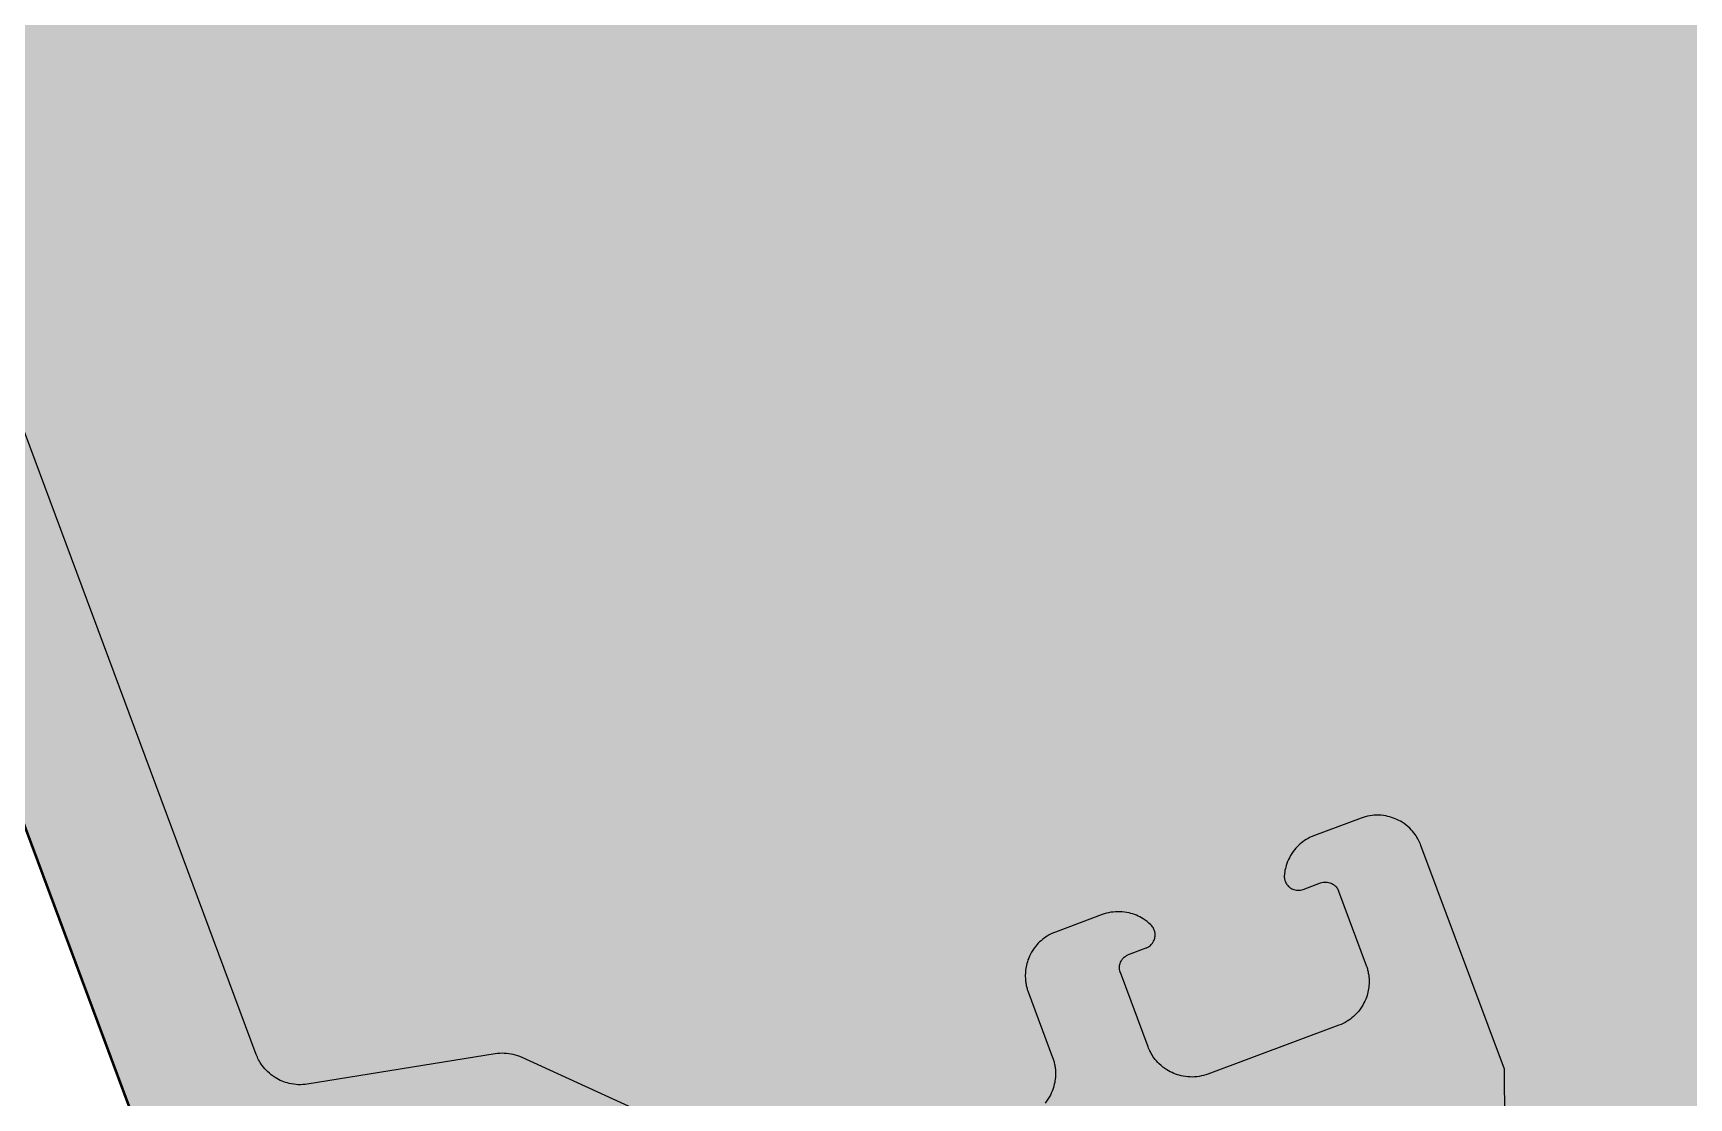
# Model space of a CAD drawing. Extents: x 12199666 to 24617114, y 1197707 to 2548648.
# Drawn here: x 12326745.48 to 12326781.04, y 1254201.26 to 1254224.11 of the extents above; entities that cross this region are included whole.
import ezdxf

# ---------------------------------------------------------------- set-up
doc = ezdxf.new("R2010")
doc.units = 0
doc.header["$LTSCALE"] = 10
doc.header["$MEASUREMENT"] = 0
doc.layers.add('TX-PLAN-T1-F11$0$_EDO-ALUMINIUM-SECTION', color=90, linetype='Continuous', lineweight=30)
for name, color, linetype in [('TX-PLAN-T1-F11$0$F-Alum', 4, 'Continuous'), ('TX-PLAN-T1-F11$0$F_MISC', 8, 'Continuous'), ('TX-PLAN-T1-F11$0$INSUL', 173, 'Continuous')]:
    doc.layers.add(name, color=color, linetype=linetype)

# ---------------------------------------------------------------- blocks, each defined once
blk = doc.blocks.new('*U195')
at = {"layer": 'TX-PLAN-T1-F11$0$INSUL', "lineweight": 0}
h = blk.add_hatch(dxfattribs=at)
h.set_pattern_fill('岩棉', color=256, scale=60, style=0, pattern_type=2)
h.set_pattern_definition([(171.7889, (31.98, 119.4286), (-403.9210345, 60.0000015), [2.0005, -418.1072]), (146.90866, (33.7337, 118.2857), (-95.0402426, 60.000001), [2.0932, -437.4871]), (132.32733, (35.0349, 116.8571), (-106.920274, 119.9999995), [1.9323, -403.8515]), (114.797, (35.827, 115.143), (-23.76006, 60), [1.8884, -196.3933]), (91.62022, (35.8834, 113.1429), (-11.88003, 360), [2.0008, -418.1672]), (82.824825, (30.05657, 66.85714), (83.160209665, 659.99999822), [46.65104, -9750.0678]), (97.175175, (41.82346, 66.85714), (-83.16021149, 659.999997991), [46.65104, -9750.0678]), (88.37978, (35.9966, 113.1429), (11.880026, 360), [2.0008, -418.1672]), (65.203, (36.053, 115.143), (23.76006, 60), [1.8884, -196.3933]), (47.67267, (36.8452, 116.8571), (106.920274, 120), [1.9323, -403.8515]), (33.09134, (38.1463, 118.2857), (95.040242, 60.000002), [2.0932, -437.4871]), (8.2111, (39.9, 119.4286), (403.921035, 60), [2.0005, -418.1072]), (87.1662, (30, 65.7143), (11.880025, 180), [1.1443, -239.1496]), (103.9014, (30.283, 64.5714), (-47.520122, 180), [1.1773, -246.0642]), (111.6036, (30.735, 63.429), (-11.88003, 60), [1.2292, -63.304]), (122.76135, (31.4709, 62.2857), (-35.640092, 60), [1.359, -284.0386]), (138.29055, (32.4326, 61.4286), (-71.280182, 60.000001), [1.2883, -269.2446]), (152.0035, (33.5074, 60.8571), (-106.920275, 60), [1.2173, -254.4187]), (166.4772, (34.6954, 60.5714), (-237.600608, 60.000002), [1.2219, -255.3723]), (167.07075, (35.94, 60.2857), (-249.48064, 60), [1.277, -266.8823]), (12.92924, (35.94, 60.2857), (249.48064, 60), [1.277, -266.8823]), (13.5228, (37.1846, 60.5714), (237.600609, 60), [1.2219, -255.3723]), (27.9965, (38.3726, 60.8571), (118.800303, 60.000002), [1.2173, -254.4187]), (41.70945, (39.4475, 61.4286), (71.280181, 60.000002), [1.2883, -269.2446]), (57.23865, (40.4092, 62.2857), (118.800303, 180.000001), [1.359, -284.0386]), (68.3964, (41.145, 63.429), (11.88003, 60), [1.2292, -63.304]), (76.0986, (41.5972, 64.5714), (11.88003, 60), [1.1773, -246.0642]), (92.8338, (41.88, 65.7143), (-11.88003, 180), [1.1443, -239.1496])])
h.paths.add_polyline_path([(0, 0), (429.971, 0), (429.971, 60), (0, 60)])
at = {"layer": 'TX-PLAN-T1-F11$0$INSUL'}
blk.add_lwpolyline([(0, 0), (429.971, 0), (429.971, 60), (0, 60)], close=True, dxfattribs=at)
blk = doc.blocks.new('TX-PLAN-T1-F11$0$A$C6BF074A9')
at = {"layer": 'TX-PLAN-T1-F11$0$F-Alum'}
blk.add_lwpolyline([(-192.729, 295.272), (-215.324, 282.219)], dxfattribs=at)
at = {"layer": 'TX-PLAN-T1-F11$0$F-Alum', "flags": 128}
for points in [[(-209.764, 254.02), (-207.554, 254.41), (-203.116, 256.974, 0.031052), (-203.013, 257.043, 0.036571), (-202.903, 257.139, 0.043988), (-202.791, 257.275, 0.052185), (-202.692, 257.458, 0.082496), (-202.618, 257.777, 0.098699), (-202.67, 258.165, 0.048352), (-202.75, 258.341), (-203.284, 259.265, 0.050107), (-203.401, 259.427, 0.082496), (-203.656, 259.634, 0.052185), (-203.846, 259.717, 0.043988), (-204.018, 259.756, 0.036571), (-204.163, 259.765, 0.016945), (-204.231, 259.761, 0.017796), (-204.252, 259.759, 0.021821), (-204.278, 259.754, 0.022806), (-204.304, 259.746, 0.022804), (-204.33, 259.736, 0.021821), (-204.353, 259.724, 0.034751), (-204.388, 259.702, 0.036571), (-204.421, 259.673, 0.043988), (-204.454, 259.632, 0.052185), (-204.484, 259.577, 0.082499), (-204.506, 259.481, 0.098699), (-204.491, 259.365, 0.048351), (-204.467, 259.312), (-204.266, 258.966, -0.048352), (-204.243, 258.913, -0.098699), (-204.227, 258.797, -0.082496), (-204.249, 258.701, -0.052185), (-204.279, 258.646, -0.043988), (-204.312, 258.606, -0.036571), (-204.345, 258.577, -0.031052), (-204.376, 258.556), (-205.848, 257.706, -0.003698), (-205.861, 257.698, -0.021818), (-205.939, 257.659, -0.022806), (-206.024, 257.626, -0.022804), (-206.111, 257.6, -0.021821), (-206.197, 257.583, -0.034751), (-206.335, 257.572, -0.036571), (-206.481, 257.58, -0.043988), (-206.652, 257.619, -0.052187), (-206.843, 257.702, -0.082496), (-207.098, 257.909, -0.050105), (-207.214, 258.071), (-208.715, 260.669, -0.048352), (-208.795, 260.845, -0.098699), (-208.847, 261.232, -0.082497), (-208.773, 261.551, -0.052186), (-208.674, 261.734, -0.043988), (-208.563, 261.87, -0.036572), (-208.453, 261.967, -0.031051), (-208.349, 262.035), (-206.877, 262.886, -0.003696), (-206.874, 262.888, -0.021821), (-206.85, 262.899, -0.022804), (-206.825, 262.91, -0.022806), (-206.798, 262.917, -0.021821), (-206.773, 262.922, -0.034751), (-206.731, 262.926, -0.036571), (-206.688, 262.923, -0.043988), (-206.636, 262.912, -0.052185), (-206.579, 262.886, -0.082496), (-206.503, 262.825, -0.050107), (-206.468, 262.776), (-206.267, 262.429, 0.050105), (-206.232, 262.381, 0.082496), (-206.156, 262.319, 0.052187), (-206.099, 262.294, 0.043988), (-206.047, 262.282, 0.036571), (-206.004, 262.28, 0.034751), (-205.962, 262.283, 0.021821), (-205.937, 262.288, 0.022804), (-205.91, 262.296, 0.022806), (-205.885, 262.306, 0.021818), (-205.861, 262.318, 0.034754), (-205.827, 262.34, 0.036571), (-205.794, 262.369, 0.043158), (-205.761, 262.409, 0.000829), (-205.759, 262.412, 0.052185), (-205.66, 262.595, 0.082496), (-205.586, 262.914, 0.098699), (-205.638, 263.302, 0.048352), (-205.718, 263.477), (-206.252, 264.402, 0.050107), (-206.369, 264.564, 0.082496), (-206.623, 264.771, 0.052185), (-206.814, 264.854, 0.043988), (-206.985, 264.893, 0.036571), (-207.131, 264.901, 0.034751), (-207.269, 264.89, 0.021821), (-207.355, 264.873, 0.022806), (-207.443, 264.847, 0.022804), (-207.527, 264.814, 0.021821), (-207.605, 264.775, 0.003696), (-207.618, 264.767), (-208.917, 264.017, -0.003698), (-208.93, 264.01, -0.021818), (-209.008, 263.971, -0.022806), (-209.093, 263.937, -0.022804), (-209.18, 263.911, -0.021821), (-209.266, 263.894, -0.034751), (-209.404, 263.883, -0.036571), (-209.55, 263.892, -0.043988), (-209.721, 263.93, -0.052187), (-209.912, 264.014, -0.082496)], [(-212.527, 268.852), (-210.815, 275.251, 0.049696), (-210.783, 275.446, 0.097655), (-210.833, 275.83), (-212.145, 279.702, -0.097654), (-212.195, 280.086, -0.082497), (-212.121, 280.405, -0.052186), (-212.022, 280.588, -0.043988), (-211.911, 280.724, -0.036572), (-211.801, 280.82, -0.031051), (-211.698, 280.889), (-188.648, 294.205)]]:
    blk.add_lwpolyline(points, format="xyb", dxfattribs=at)
at = {"layer": 'TX-PLAN-T1-F11$0$F_MISC', "ltscale": 18000, "extrusion": (6.80052e-07, -9.06782e-07, -1), "xscale": -1, "rotation": 239.9840001645362}
blk.add_blockref('*U195', (-37.879, -68.098, 0), dxfattribs=at)
blk = doc.blocks.new('*U193')
blk.add_blockref('TX-PLAN-T1-F11$0$A$C6BF074A9', (295.391, -154.941))
blk = doc.blocks.new('TX-PLAN-T1-F11$0$A$C21521A5F')
at = {"rotation": 90}
blk.add_blockref('*U193', (388.717, -1239.78, 0), dxfattribs=at)
blk = doc.blocks.new('TX-PLAN-T1-F11$0$标准层幕墙0118')
at = {"color": 3}
blk.add_blockref('TX-PLAN-T1-F11$0$A$C21521A5F', (32561.283, 9139.78, 0), dxfattribs=at)
blk = doc.blocks.new('TX-PLAN-T1-F11')
at = {"layer": 'TX-PLAN-T1-F11$0$_EDO-ALUMINIUM-SECTION', "rotation": 350.4236156863823}
blk.add_blockref('TX-PLAN-T1-F11$0$标准层幕墙0118', (12293055.45, 1251790.443), dxfattribs=at)

msp = doc.modelspace()

# ---------------------------------------------------------------- block references
msp.add_blockref('TX-PLAN-T1-F11', (0, 0))

doc.saveas('drawing.dxf')
